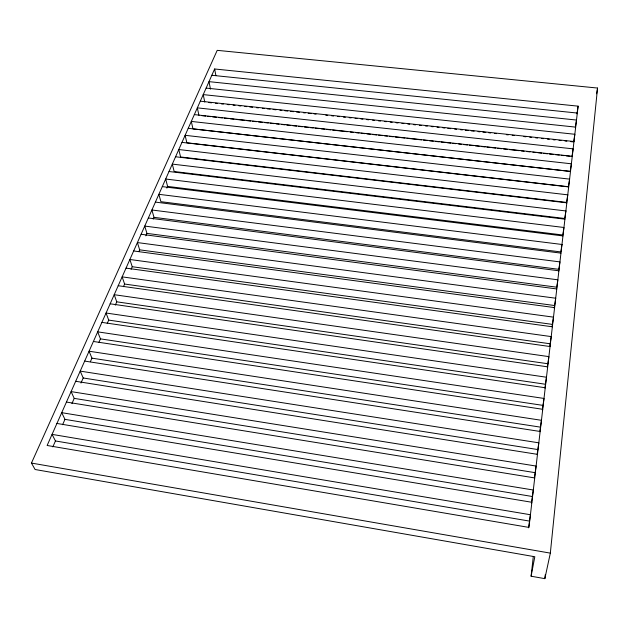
<?xml version="1.0" encoding="UTF-8"?>
<svg xmlns="http://www.w3.org/2000/svg" width="629" height="629" viewBox="0 0 629 629"><rect width="100%" height="100%" fill="white"/><g stroke="black" fill="none" stroke-linecap="round" stroke-linejoin="round"><path stroke-width="0.94" d="M550.336 553.127L597.55 88.044L217.209 50.344L31.45 463.07L35.098 469.509L534.807 556.736L531.096 576.211L544.84 578.656L550.336 553.127L31.45 463.07M544.84 578.656L545.241 574.749M531.096 576.211L533.282 556.696M578.114 106.152L528.95 527.409L47.128 445.474L214.631 68.978L578.114 106.152L576.958 113.841M528.549 527.841L530.428 514.742L52.065 434.38L55.454 440.96L52.828 446.904M531.45 503.043L533.313 490.015L61.721 412.679L64.968 419.362L62.609 424.724M534.367 478.103L536.112 466.058L71.093 391.6L74.214 398.377L71.926 403.582M537.15 454.319L538.817 442.824L80.205 371.118L83.209 377.982L80.976 383.045M539.784 431.761L541.451 420.298L89.059 351.21L91.944 358.153L90.364 361.73M542.347 409.864L543.999 398.44L97.676 331.853L100.443 338.866L98.91 342.349M544.895 388.054L546.475 377.227L106.049 313.022L108.715 320.098L107.221 323.487M547.309 367.422L548.881 356.619L114.203 294.702L116.758 301.834L115.304 305.128M549.762 346.477L551.216 336.594L122.144 276.862L124.597 284.041L123.433 286.698M552.12 326.309L553.489 317.142L129.873 259.486L132.232 266.72L131.099 269.298M554.22 308.336L555.698 298.217L137.397 242.566L139.669 249.839L138.93 251.514M556.476 289.002L557.844 279.811L144.741 226.07L146.927 233.383L145.842 235.836M558.576 271.091L559.936 261.9L151.888 209.992L153.995 217.335L153.209 219.112M575.338 127.726L576.494 120.045L208.993 81.644L210.479 89.145M573.679 141.942L574.835 134.276L203.23 94.602L204.771 102.095M571.973 156.503L573.129 148.861L197.333 107.858L198.937 115.343M596.599 93.807L597.55 88.044M166.874 188.11L167.613 186.42L165.671 179.021L563.954 227.486L562.798 234.994L167.613 186.42M211.824 75.276L577.312 113.055M206.123 88.084L575.669 127.121M200.297 101.19L573.986 141.525M208.679 102.519L211.603 102.834M215.511 103.258L217.461 103.471M221.369 103.887L223.319 104.1M227.218 104.524L229.176 104.736M233.076 105.153L235.026 105.365M238.934 105.79L240.883 105.994M244.791 106.419L246.741 106.631M249.666 106.946L252.599 107.26M256.498 107.685L258.448 107.897M262.356 108.314L264.306 108.526M267.231 108.841L270.163 109.163M273.088 109.477L276.021 109.792M279.921 110.217L281.871 110.429M284.803 110.743L287.728 111.058M290.653 111.372L293.586 111.687M296.511 112.009L299.443 112.324M303.343 112.74L305.293 112.953M308.226 113.267L311.151 113.59M314.075 113.904L316.033 114.116M325.791 115.17L327.74 115.382M331.648 115.799L333.598 116.011M337.498 116.436L339.456 116.64M343.355 117.065L345.305 117.277M349.213 117.702L351.163 117.906M355.071 118.331L357.02 118.543M360.92 118.96L362.878 119.172M366.778 119.596L368.728 119.809M372.635 120.225L374.585 120.438M378.493 120.862L380.443 121.067M384.343 121.491L386.3 121.704M390.2 122.128L392.15 122.333M396.058 122.757L398.008 122.97M401.915 123.386L403.865 123.598M407.765 124.023L409.723 124.235M413.623 124.652L415.572 124.864M419.48 125.289L421.43 125.501M425.338 125.918L427.288 126.13M431.187 126.555L433.145 126.759M437.045 127.184L438.995 127.396M442.902 127.813L444.852 128.025M447.785 128.34L450.71 128.662M454.61 129.079L456.568 129.291M460.467 129.716L462.417 129.928M465.35 130.242L468.275 130.557M471.207 130.871L474.132 131.186M478.032 131.61L479.99 131.823M482.915 132.137L485.84 132.452M488.772 132.774L490.722 132.978M494.622 133.403L496.58 133.615M506.337 134.669L508.287 134.881M512.195 135.298L514.145 135.51M523.902 136.564L525.852 136.776M529.76 137.201L531.709 137.405M535.617 137.83L537.567 138.042M541.467 138.459L543.425 138.671M547.324 139.095L549.274 139.308M553.182 139.724L555.132 139.937M559.039 140.361L560.989 140.574M564.889 140.99L566.847 141.203M570.747 141.627L572.697 141.832M194.33 114.604L572.264 156.283M201.87 115.665L205.769 116.098M207.727 116.318L210.652 116.64M212.61 116.852L216.518 117.285M218.467 117.497L222.375 117.93M224.325 118.15L228.233 118.574M230.183 118.795L234.09 119.227M236.048 119.439L244.83 120.406M246.788 120.626L250.696 121.059M252.646 121.271L256.553 121.704M258.503 121.916L262.411 122.348M264.369 122.561L268.269 122.993M270.226 123.213L274.134 123.646M276.084 123.858L279.017 124.18M281.941 124.503L284.874 124.825M286.824 125.045L290.732 125.47M292.682 125.69L296.589 126.122M298.547 126.335L302.447 126.767M304.405 126.979L308.312 127.412M310.262 127.632L313.195 127.954M315.145 128.167L319.052 128.599M321.002 128.811L324.91 129.244M326.86 129.456L330.768 129.888M332.725 130.109L347.373 131.72M350.298 132.043L353.231 132.365M356.156 132.695L359.088 133.018M361.038 133.23L364.946 133.662M366.904 133.875L370.803 134.307M372.761 134.527L376.669 134.952M378.619 135.172L382.526 135.605M384.476 135.817L387.409 136.139M389.359 136.351L393.267 136.784M395.224 137.004L399.124 137.437M401.082 137.649L404.99 138.081M406.939 138.294L421.587 139.913M423.537 140.125L427.445 140.558M429.403 140.77L433.302 141.203M435.26 141.423L439.168 141.847M441.118 142.068L445.025 142.5M446.975 142.712L450.883 143.145M452.833 143.357L455.766 143.679M458.698 144.002L461.623 144.332M463.581 144.544L467.481 144.977M469.438 145.189L473.346 145.621M475.296 145.834L479.204 146.266M481.154 146.486L485.061 146.911M487.011 147.131L489.944 147.453M491.894 147.666L495.801 148.098M497.759 148.318L501.659 148.743M503.617 148.963L507.524 149.395M509.474 149.608L519.24 150.685M521.197 150.897L524.122 151.227M527.055 151.55L529.98 151.872M532.912 152.194L535.845 152.517M537.795 152.729L541.703 153.162M543.653 153.382L547.56 153.806M549.51 154.026L553.418 154.459M555.376 154.671L559.275 155.104M561.233 155.316L564.158 155.638M566.116 155.858L570.023 156.291M188.22 128.324L570.495 171.41M181.97 142.382L568.687 186.923M175.57 156.77L566.831 202.837M169.012 171.513L564.921 219.167M162.29 186.616L562.971 235.922M155.402 202.106L560.958 253.125M153.995 217.335L558.78 269.314M148.334 217.98L558.898 270.792M146.927 233.383L556.696 287.178M141.093 234.263L556.783 288.955M139.669 249.839L554.55 305.529M133.662 250.971L554.605 307.612M132.232 266.72L552.341 324.383M126.028 268.119L552.364 326.797M124.597 284.041L550.076 343.772M118.197 285.723L550.061 346.54M116.758 301.834L547.741 363.719M110.154 303.799L547.686 366.849M108.715 320.098L545.343 384.24M101.89 322.378L545.249 387.755M100.443 338.866L542.874 405.367M93.399 341.468L542.733 409.29M91.944 358.153L540.327 427.122M84.663 361.093L540.146 431.478M83.209 377.982L537.709 449.538M75.684 381.284L537.473 454.35M74.214 398.377L535.004 472.646M66.438 402.065L534.721 477.938M64.968 419.362L532.22 496.478M56.925 423.451L531.882 502.28M55.454 440.96L529.343 521.064M214.631 68.978L215.881 75.543M571.384 163.799L570.228 171.426L192.961 128.898L191.295 121.421L571.384 163.799M569.599 179.123L568.443 186.719L186.852 142.775L185.115 135.314L569.599 179.123M567.767 194.833L566.603 202.404L180.594 156.975L178.785 149.529L567.767 194.833M565.88 210.951L564.724 218.491L174.178 171.52L172.307 164.098L565.88 210.951M561.972 244.469L560.816 251.93L160.89 201.689L158.862 194.314L561.972 244.469"/></g></svg>
